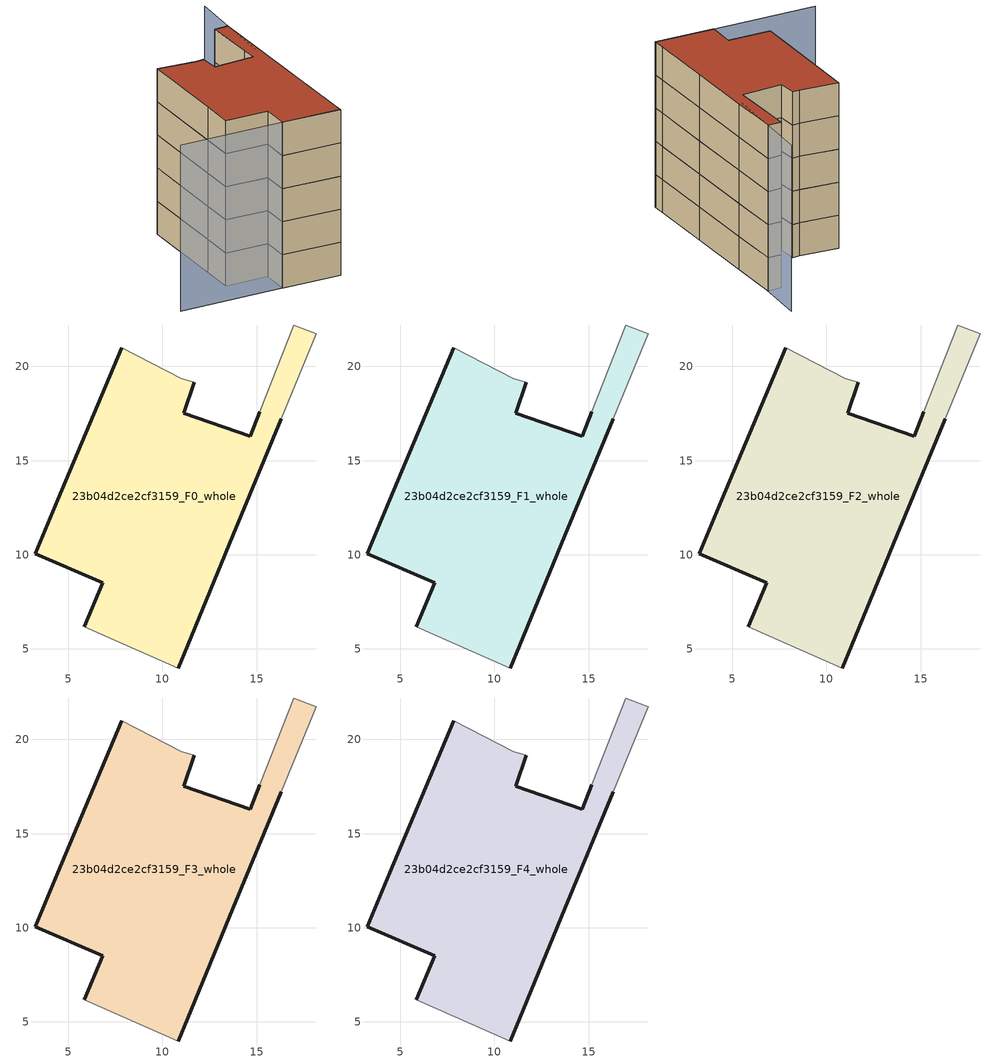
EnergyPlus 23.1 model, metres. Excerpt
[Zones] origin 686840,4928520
23b04d2ce2cf3159_F0_whole
 floor ground (EU_floor_Construction): 11.34,5.18 13.75,11.01 16.32,17.23 18.18,21.75 16.98,22.2 15.18,17.58 14.68,16.29 11.13,17.51 11.68,19.15 11.04,19.34 7.85,20.98 4.45,12.92 3.24,10.04 6.84,8.52 5.85,6.18 10.84,3.98 z0
 wall outside (EU_wall_Construction): 11.68,19.15 11.13,17.51 14.68,16.29 15.18,17.58 / 16.32,17.23 13.75,11.01 11.34,5.18 10.84,3.98 / 5.85,6.18 6.84,8.52 3.24,10.04 4.45,12.92 7.85,20.98 z0:3
 wall adiabatic (EU_wall_Construction): 7.85,20.98 11.04,19.34 11.68,19.15 / 15.18,17.58 16.98,22.2 18.18,21.75 16.32,17.23 / 10.84,3.98 5.85,6.18 z0:3
23b04d2ce2cf3159_F1_whole
 floor to 23b04d2ce2cf3159_F0_whole (EU_floor_Construction): 11.34,5.18 13.75,11.01 16.32,17.23 18.18,21.75 16.98,22.2 15.18,17.58 14.68,16.29 11.13,17.51 11.68,19.15 11.04,19.34 7.85,20.98 4.45,12.92 3.24,10.04 6.84,8.52 5.85,6.18 10.84,3.98 z3
 wall outside (EU_wall_Construction): 11.68,19.15 11.13,17.51 14.68,16.29 15.18,17.58 / 16.32,17.23 13.75,11.01 11.34,5.18 10.84,3.98 / 5.85,6.18 6.84,8.52 3.24,10.04 4.45,12.92 7.85,20.98 z3:6
 wall adiabatic (EU_wall_Construction): 7.85,20.98 11.04,19.34 11.68,19.15 / 15.18,17.58 16.98,22.2 18.18,21.75 16.32,17.23 / 10.84,3.98 5.85,6.18 z3:6
23b04d2ce2cf3159_F2_whole
 floor to 23b04d2ce2cf3159_F1_whole (EU_floor_Construction): 11.34,5.18 13.75,11.01 16.32,17.23 18.18,21.75 16.98,22.2 15.18,17.58 14.68,16.29 11.13,17.51 11.68,19.15 11.04,19.34 7.85,20.98 4.45,12.92 3.24,10.04 6.84,8.52 5.85,6.18 10.84,3.98 z6
 wall outside (EU_wall_Construction): 11.68,19.15 11.13,17.51 14.68,16.29 15.18,17.58 / 16.32,17.23 13.75,11.01 11.34,5.18 10.84,3.98 / 5.85,6.18 6.84,8.52 3.24,10.04 4.45,12.92 7.85,20.98 z6:9
 wall adiabatic (EU_wall_Construction): 7.85,20.98 11.04,19.34 11.68,19.15 / 15.18,17.58 16.98,22.2 18.18,21.75 16.32,17.23 / 10.84,3.98 5.85,6.18 z6:9
23b04d2ce2cf3159_F3_whole
 floor to 23b04d2ce2cf3159_F2_whole (EU_floor_Construction): 11.34,5.18 13.75,11.01 16.32,17.23 18.18,21.75 16.98,22.2 15.18,17.58 14.68,16.29 11.13,17.51 11.68,19.15 11.04,19.34 7.85,20.98 4.45,12.92 3.24,10.04 6.84,8.52 5.85,6.18 10.84,3.98 z9
 wall outside (EU_wall_Construction): 11.68,19.15 11.13,17.51 14.68,16.29 15.18,17.58 / 16.32,17.23 13.75,11.01 11.34,5.18 10.84,3.98 / 5.85,6.18 6.84,8.52 3.24,10.04 4.45,12.92 7.85,20.98 z9:12
 wall adiabatic (EU_wall_Construction): 7.85,20.98 11.04,19.34 11.68,19.15 / 15.18,17.58 16.98,22.2 18.18,21.75 16.32,17.23 / 10.84,3.98 5.85,6.18 z9:12
23b04d2ce2cf3159_F4_whole
 floor to 23b04d2ce2cf3159_F3_whole (EU_floor_Construction): 11.34,5.18 13.75,11.01 16.32,17.23 18.18,21.75 16.98,22.2 15.18,17.58 14.68,16.29 11.13,17.51 11.68,19.15 11.04,19.34 7.85,20.98 4.45,12.92 3.24,10.04 6.84,8.52 5.85,6.18 10.84,3.98 z12
 wall outside (EU_wall_Construction): 11.68,19.15 11.13,17.51 14.68,16.29 15.18,17.58 / 16.32,17.23 13.75,11.01 11.34,5.18 10.84,3.98 / 5.85,6.18 6.84,8.52 3.24,10.04 4.45,12.92 7.85,20.98 z12:15
 wall adiabatic (EU_wall_Construction): 7.85,20.98 11.04,19.34 11.68,19.15 / 15.18,17.58 16.98,22.2 18.18,21.75 16.32,17.23 / 10.84,3.98 5.85,6.18 z12:15
 roof outside (EU_roof_Construction): 18.18,21.75 16.32,17.23 13.75,11.01 11.34,5.18 10.84,3.98 5.85,6.18 6.84,8.52 3.24,10.04 4.45,12.92 7.85,20.98 11.04,19.34 11.68,19.15 11.13,17.51 14.68,16.29 15.18,17.58 16.98,22.2 z15
shading: -2.95,9.86 10.88,4.08 / 20.1,25.73 15.89,17 z0:15
[Building]
EU S2 Campaign: North Axis=0; Terrain=City; Solar Distribution=FullExterior
[Site:Location]
Bologna: Latitude=44.5; Longitude=11.25; Time Zone=1; Elevation=37
[SizingPeriod:WeatherFileDays]
AnnualSizingPeriod: Begin Month=1; Begin Day of Month=1; End Month=12; End Day of Month=31; Day of Week for Start Day=Monday; Use Weather File Daylight Saving Period=No; Use Weather File Rain and Snow Indicators=No
[MATERIAL]
EU_InternalMass_Material: Roughness=MediumRough; Thickness=0.1; Conductivity=1; Density=1800; Specific Heat=900; Thermal Absorptance=0.9; Solar Absorptance=0.7; Visible Absorptance=0.7
[MATERIAL:NOMASS] Roughness=MediumRough; Thermal Absorptance=0.9; Solar Absorptance=0.7; Visible Absorptance=0.7
Name | Thermal Resistance
EU_wall_NoMass | 0.905828
EU_roof_NoMass | 0.37593
EU_floor_NoMass | 0.67114
[CONSTRUCTION]
EU_wall_Construction: EU_wall_NoMass
EU_roof_Construction: EU_roof_NoMass
EU_floor_Construction: EU_floor_NoMass
EU_InternalMass_Construction: EU_InternalMass_Material
[ZONE] Type=1; Multiplier=1; Ceiling Height=autocalculate; Floor Area=autocalculate; Part of Total Floor Area=Yes
Name | Volume
23b04d2ce2cf3159_F0_whole | 368.547
23b04d2ce2cf3159_F1_whole; 23b04d2ce2cf3159_F2_whole; 23b04d2ce2cf3159_F3_whole; 23b04d2ce2cf3159_F4_whole | 368.55
[INTERNALMASS] Construction=EU_InternalMass_Construction; Surface Area=122.85
Name | Zone or ZoneList
23b04d2ce2cf3159_F0_whole_EU_InternalMass | 23b04d2ce2cf3159_F0_whole
23b04d2ce2cf3159_F1_whole_EU_InternalMass | 23b04d2ce2cf3159_F1_whole
23b04d2ce2cf3159_F2_whole_EU_InternalMass | 23b04d2ce2cf3159_F2_whole
23b04d2ce2cf3159_F3_whole_EU_InternalMass | 23b04d2ce2cf3159_F3_whole
23b04d2ce2cf3159_F4_whole_EU_InternalMass | 23b04d2ce2cf3159_F4_whole
[OTHEREQUIPMENT] Fuel Type=Electricity; Design Level Calculation Method=Watts/Area; Power per Zone Floor Area=1; Fraction Latent=0; Fraction Radiant=0; Fraction Lost=0; Carbon Dioxide Generation Rate=0; EndUse Subcategory=EU_Step8_InternalGains
Name | Zone or ZoneList or Space or SpaceList | Schedule
EU_Step8_InternalGain_23b04d2ce2cf3159_F0_whole_f000 | 23b04d2ce2cf3159_F0_whole | EU_Step8_GainSchedule_23b04d2ce2cf3159_F0_whole_f000
EU_Step8_InternalGain_23b04d2ce2cf3159_F1_whole_f000 | 23b04d2ce2cf3159_F1_whole | EU_Step8_GainSchedule_23b04d2ce2cf3159_F1_whole_f000
EU_Step8_InternalGain_23b04d2ce2cf3159_F2_whole_f000 | 23b04d2ce2cf3159_F2_whole | EU_Step8_GainSchedule_23b04d2ce2cf3159_F2_whole_f000
EU_Step8_InternalGain_23b04d2ce2cf3159_F3_whole_f000 | 23b04d2ce2cf3159_F3_whole | EU_Step8_GainSchedule_23b04d2ce2cf3159_F3_whole_f000
EU_Step8_InternalGain_23b04d2ce2cf3159_F4_whole_f000 | 23b04d2ce2cf3159_F4_whole | EU_Step8_GainSchedule_23b04d2ce2cf3159_F4_whole_f000
[ZONEVENTILATION:DESIGNFLOWRATE] Schedule=EU_AlwaysOn; Design Flow Rate Calculation Method=AirChanges/Hour; Air Changes per Hour=0.73129; Ventilation Type=Natural; Fan Pressure Rise=0; Fan Total Efficiency=1; Constant Term Coefficient=1; Temperature Term Coefficient=0; Velocity Term Coefficient=0; Velocity Squared Term Coefficient=0; Minimum Indoor Temperature=-100; Maximum Indoor Temperature=100; Delta Temperature=-100; Minimum Outdoor Temperature=-100; Maximum Outdoor Temperature=100; Maximum Wind Speed=40
Name | Zone or ZoneList or Space or SpaceList
EU_ConstantAir_23b04d2ce2cf3159_F0_whole | 23b04d2ce2cf3159_F0_whole
EU_ConstantAir_23b04d2ce2cf3159_F1_whole | 23b04d2ce2cf3159_F1_whole
EU_ConstantAir_23b04d2ce2cf3159_F2_whole | 23b04d2ce2cf3159_F2_whole
EU_ConstantAir_23b04d2ce2cf3159_F3_whole | 23b04d2ce2cf3159_F3_whole
EU_ConstantAir_23b04d2ce2cf3159_F4_whole | 23b04d2ce2cf3159_F4_whole
[HVACTEMPLATE:THERMOSTAT] Constant Heating Setpoint=20; Constant Cooling Setpoint=50
EU_HeatOnly_23b04d2ce2cf3159_F0_whole; EU_HeatOnly_23b04d2ce2cf3159_F1_whole; EU_HeatOnly_23b04d2ce2cf3159_F2_whole; EU_HeatOnly_23b04d2ce2cf3159_F3_whole; EU_HeatOnly_23b04d2ce2cf3159_F4_whole
[HVACTEMPLATE:ZONE:IDEALLOADSAIRSYSTEM] System Availability Schedule=EU_AlwaysOn; Maximum Heating Supply Air Temperature=50; Minimum Cooling Supply Air Temperature=13; Maximum Heating Supply Air Humidity Ratio=0.0156; Minimum Cooling Supply Air Humidity Ratio=0.0077; Heating Limit=NoLimit; Cooling Limit=NoLimit; Heating Availability Schedule=EU_AlwaysOn; Cooling Availability Schedule=EU_CoolingOff; Dehumidification Control Type=ConstantSensibleHeatRatio; Cooling Sensible Heat Ratio=0.7; Dehumidification Setpoint=60; Humidification Control Type=None; Humidification Setpoint=30; Outdoor Air Method=None; Outdoor Air Flow Rate per Person=0.00944; Outdoor Air Flow Rate per Zone Floor Area=0; Outdoor Air Flow Rate per Zone=0; Demand Controlled Ventilation Type=None; Outdoor Air Economizer Type=NoEconomizer; Heat Recovery Type=None; Sensible Heat Recovery Effectiveness=0.7; Latent Heat Recovery Effectiveness=0.65
Name | Template Thermostat
23b04d2ce2cf3159_F0_whole | EU_HeatOnly_23b04d2ce2cf3159_F0_whole
23b04d2ce2cf3159_F1_whole | EU_HeatOnly_23b04d2ce2cf3159_F1_whole
23b04d2ce2cf3159_F2_whole | EU_HeatOnly_23b04d2ce2cf3159_F2_whole
23b04d2ce2cf3159_F3_whole | EU_HeatOnly_23b04d2ce2cf3159_F3_whole
23b04d2ce2cf3159_F4_whole | EU_HeatOnly_23b04d2ce2cf3159_F4_whole
[SIZING:ZONE] Zone Cooling Design Supply Air Temperature Input Method=SupplyAirTemperature; Zone Cooling Design Supply Air Temperature=13; Zone Heating Design Supply Air Temperature Input Method=SupplyAirTemperature; Zone Heating Design Supply Air Temperature=50; Zone Cooling Design Supply Air Humidity Ratio=0.008; Zone Heating Design Supply Air Humidity Ratio=0.008; Cooling Design Air Flow Method=DesignDay; Cooling Design Air Flow Rate=0; Cooling Minimum Air Flow per Zone Floor Area=0.000762; Cooling Minimum Air Flow=0; Cooling Minimum Air Flow Fraction=0.2; Heating Design Air Flow Method=DesignDay; Heating Design Air Flow Rate=0; Heating Maximum Air Flow per Zone Floor Area=0.002032; Heating Maximum Air Flow=0.141576; Heating Maximum Air Flow Fraction=0.3; Account for Dedicated Outdoor Air System=No; Dedicated Outdoor Air System Control Strategy=NeutralSupplyAir; Dedicated Outdoor Air Low Setpoint Temperature for Design=autosize; Dedicated Outdoor Air High Setpoint Temperature for Design=autosize; Zone Load Sizing Method=Sensible Load Only No Latent Load; Zone Latent Cooling Design Supply Air Humidity Ratio Input Method=HumidityRatioDifference; Zone Cooling Design Supply Air Humidity Ratio Difference=0.005; Zone Latent Heating Design Supply Air Humidity Ratio Input Method=HumidityRatioDifference; Zone Humidification Design Supply Air Humidity Ratio Difference=0.005
23b04d2ce2cf3159_F0_whole; 23b04d2ce2cf3159_F1_whole; 23b04d2ce2cf3159_F2_whole; 23b04d2ce2cf3159_F3_whole; 23b04d2ce2cf3159_F4_whole
[SCHEDULE:CONSTANT]
Name | Hourly Value
EU_AlwaysOn | 1
EU_CoolingOff | 0
[SCHEDULE:FILE] Column Number=1; Rows to Skip at Top=0; Number of Hours of Data=8760; Column Separator=Comma; Interpolate to Timestep=No; Minutes per Item=60; Adjust Schedule for Daylight Savings=Yes
Name | File
EU_Step8_GainSchedule_23b04d2ce2cf3159_F0_whole_f000 | ../../schedules/23b04d2ce2cf3159/23b04d2ce2cf3159_F0_whole_f000_gain.csv
EU_Step8_GainSchedule_23b04d2ce2cf3159_F1_whole_f000 | ../../schedules/23b04d2ce2cf3159/23b04d2ce2cf3159_F1_whole_f000_gain.csv
EU_Step8_GainSchedule_23b04d2ce2cf3159_F2_whole_f000 | ../../schedules/23b04d2ce2cf3159/23b04d2ce2cf3159_F2_whole_f000_gain.csv
EU_Step8_GainSchedule_23b04d2ce2cf3159_F3_whole_f000 | ../../schedules/23b04d2ce2cf3159/23b04d2ce2cf3159_F3_whole_f000_gain.csv
EU_Step8_GainSchedule_23b04d2ce2cf3159_F4_whole_f000 | ../../schedules/23b04d2ce2cf3159/23b04d2ce2cf3159_F4_whole_f000_gain.csv
